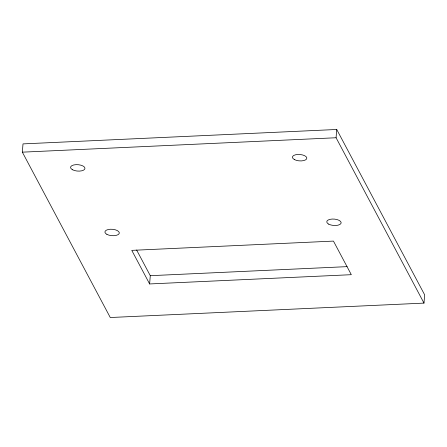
<?xml version="1.0" encoding="UTF-8"?>
<svg xmlns="http://www.w3.org/2000/svg" width="447" height="447" viewBox="0 0 447 447"><rect width="100%" height="100%" fill="white"/><g stroke="black" fill="none" stroke-linecap="round" stroke-linejoin="round"><path stroke-width="0.67" d="M22.35 152.164L23.004 143.895L336.731 129.479L424.65 294.836L423.996 303.105L110.269 317.521L22.35 152.164L336.077 137.749L423.996 303.105M149.628 283.951L131.77 250.365L333.451 241.095L351.308 274.687L149.628 283.951L150.281 275.687L136.642 250.035M336.077 137.749L336.731 129.479M150.281 275.687L347.096 266.641M106.906 234.368A7.23 3.207 4.5 0 0 119.036 233.809A7.23 3.207 4.5 0 0 110.392 229.244A7.23 3.207 4.5 0 0 106.906 234.368M72.559 169.776A7.23 3.207 4.5 0 0 84.69 169.217A7.23 3.207 4.5 0 0 76.051 164.652A7.23 3.207 4.5 0 0 72.559 169.776M294.411 159.579A7.23 3.207 4.5 0 0 306.541 159.02A7.23 3.207 4.5 0 0 297.898 154.455A7.23 3.207 4.5 0 0 294.411 159.579M328.757 224.17A7.23 3.207 4.5 0 0 340.882 223.612A7.23 3.207 4.5 0 0 332.244 219.047A7.23 3.207 4.5 0 0 328.757 224.17"/></g></svg>
